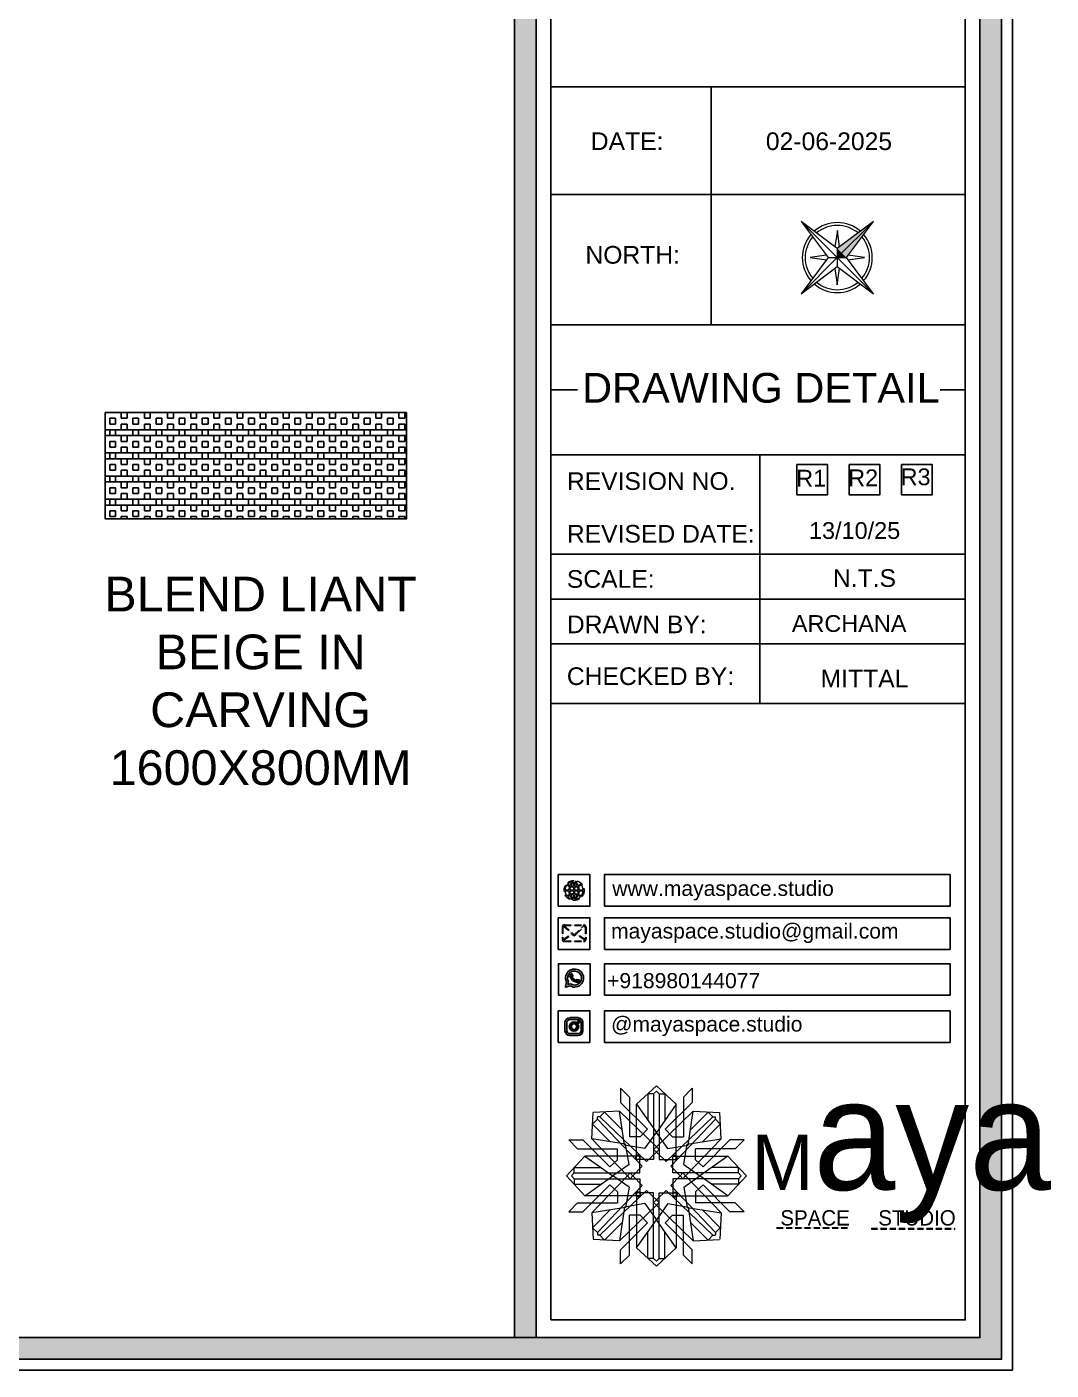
# Model space of a CAD drawing. Header units: millimetres. Extents: x 56222 to 3066687, y -650199 to -121287.
# Drawn here: x 149132.3 to 149220.8, y -182145.6 to -182029.5 of the extents above; entities that cross this region are included whole.
import ezdxf
from ezdxf.enums import TextEntityAlignment as Align

# ---------------------------------------------------------------- set-up
doc = ezdxf.new("R2010")
doc.units = ezdxf.units.MM
doc.header["$MEASUREMENT"] = 0
doc.linetypes.add('DASHEDX2', pattern=[1.5, 1, -0.5])
for name, color, linetype, lineweight in [('Dimension', 10, 'DASHEDX2', 20), ('Flooring', 253, 'Continuous', 30), ('LABALLING', 1, 'Continuous', 25), ('NAME PLATE', 7, 'Continuous', 25), ('title block', 7, 'Continuous', 9)]:
    doc.layers.add(name, color=color, linetype=linetype, lineweight=lineweight)
doc.layers.add('hatch', color=253, linetype='Continuous', lineweight=0, transparency=0.4)
doc.styles.add('Arial', font='arial.ttf')
doc.styles.get("Standard").update_dxf_attribs({"font": 'arial.ttf', "height": 6})

# ---------------------------------------------------------------- blocks, each defined once
blk = doc.blocks.new('FSFSF')
at = {"color": 42, "lineweight": 5, "true_color": 0xe0ac11}
for p, q in [((28603.86, 139.69), (28608.58, 144.08)), ((28613.31, 139.69), (28608.58, 144.08)), ((28600.03, 143.51), (28600.03, 140.16)), ((28602.15, 141.41), (28600.03, 143.51)), ((28602.15, 141.41), (28602.15, 131.95)), ((28607.9, 142.22), (28606.58, 142.22)), ((28606.58, 142.22), (28606.58, 135.84)), ((28607.9, 142.22), (28608.58, 142.85)), ((28607.9, 142.22), (28607.9, 126.58)), ((28609.27, 142.22), (28608.59, 142.85)), ((28609.27, 142.22), (28609.27, 126.58)), ((28609.27, 142.22), (28610.59, 142.22)), ((28610.59, 142.22), (28610.59, 135.84)), ((28615.02, 141.41), (28617.14, 143.51)), ((28615.02, 141.41), (28615.02, 131.95)), ((28617.14, 143.51), (28617.14, 140.16)), ((28593.19, 131.45), (28593.54, 137.71)), ((28599.8, 138.06), (28593.54, 137.71)), ((28596.24, 137.86), (28595.12, 136.69)), ((28596.24, 137.86), (28600.47, 133.65)), ((28601.03, 130), (28599.8, 138.06)), ((28599.8, 138.05), (28608.58, 129.56)), ((28606.47, 133.76), (28600.03, 140.16)), ((28603.86, 126.58), (28603.86, 139.69)), ((28603.86, 139.69), (28608.58, 133.02)), ((28613.31, 139.69), (28608.59, 133.02)), ((28617.37, 138.05), (28608.59, 129.56)), ((28610.7, 133.76), (28617.14, 140.16)), ((28613.31, 126.58), (28613.31, 139.69)), ((28616.14, 130), (28617.37, 138.06)), ((28620.93, 137.86), (28616.7, 133.65)), ((28617.37, 138.06), (28623.63, 137.71)), ((28620.93, 137.86), (28622.05, 136.69)), ((28624, 131.45), (28623.65, 137.71)), ((28593.39, 135), (28594.56, 136.12)), ((28593.39, 135), (28597.6, 130.78)), ((28595.12, 136.69), (28594.53, 136.69)), ((28594.56, 136.12), (28594.56, 136.71)), ((28605.17, 124.98), (28594.56, 136.12)), ((28606.27, 126.08), (28595.12, 136.69)), ((28610.9, 126.08), (28622.05, 136.69)), ((28612.02, 124.98), (28622.62, 136.12)), ((28623.8, 135), (28619.59, 130.78)), ((28622.05, 136.69), (28622.64, 136.69)), ((28622.62, 136.12), (28622.62, 136.71)), ((28623.8, 135), (28622.62, 136.12)), ((28587.73, 131.22), (28591.08, 131.22)), ((28589.84, 129.1), (28587.73, 131.22)), ((28597.49, 124.78), (28591.08, 131.22)), ((28593.19, 131.45), (28601.69, 122.67)), ((28601.25, 130.22), (28593.19, 131.45)), ((28604.75, 131.95), (28602.15, 131.95)), ((28606.47, 133.76), (28604.75, 131.95)), ((28605.86, 129.18), (28608.58, 133.02)), ((28611.31, 129.18), (28608.59, 133.02)), ((28610.7, 133.76), (28612.42, 131.95)), ((28612.42, 131.95), (28615.02, 131.95)), ((28623.99, 131.45), (28615.5, 122.67)), ((28615.94, 130.22), (28624, 131.45)), ((28619.7, 124.78), (28626.1, 131.22)), ((28629.45, 131.22), (28626.1, 131.22)), ((28627.34, 129.1), (28629.45, 131.22)), ((28589.84, 129.1), (28599.29, 129.1)), ((28599.29, 126.5), (28599.29, 129.1)), ((28605.86, 129.18), (28601.03, 130)), ((28602.07, 125.39), (28601.25, 130.22)), ((28606.27, 126.08), (28608.58, 128.27)), ((28607.9, 128.92), (28608.58, 129.56)), ((28607.9, 128.92), (28608.58, 128.27)), ((28609.27, 128.92), (28608.59, 129.56)), ((28609.27, 128.92), (28608.59, 128.27)), ((28610.9, 126.08), (28608.59, 128.27)), ((28611.31, 129.18), (28616.14, 130)), ((28615.12, 125.39), (28615.94, 130.22)), ((28627.34, 129.1), (28617.89, 129.1)), ((28617.89, 126.5), (28617.89, 129.1)), ((28591.56, 127.39), (28587.17, 122.66)), ((28604.66, 127.39), (28591.56, 127.39)), ((28591.56, 127.39), (28598.23, 122.67)), ((28597.49, 124.78), (28599.29, 126.5)), ((28602.07, 125.39), (28598.23, 122.67)), ((28605.17, 124.98), (28602.97, 122.67)), ((28603.68, 126.54), (28603.68, 127.39)), ((28604.66, 126.54), (28603.68, 126.54)), ((28604.71, 127.57), (28603.86, 127.57)), ((28607.9, 126.58), (28603.86, 126.58)), ((28604.66, 123.35), (28604.66, 127.39)), ((28604.7, 126.58), (28604.71, 127.57)), ((28609.27, 126.58), (28613.31, 126.58)), ((28612.02, 124.98), (28614.21, 122.67)), ((28612.46, 126.58), (28612.46, 127.57)), ((28612.46, 127.57), (28613.31, 127.57)), ((28612.52, 123.35), (28612.52, 127.39)), ((28612.52, 127.39), (28625.63, 127.39)), ((28612.52, 126.54), (28613.51, 126.54)), ((28613.51, 126.54), (28613.51, 127.39)), ((28615.12, 125.39), (28618.96, 122.67)), ((28619.7, 124.78), (28617.89, 126.5)), ((28625.63, 127.39), (28618.96, 122.67)), ((28625.63, 127.39), (28630.02, 122.66)), ((28591.56, 117.94), (28587.17, 122.66)), ((28589.03, 123.35), (28588.4, 122.67)), ((28589.03, 121.98), (28588.4, 122.65)), ((28589.03, 123.35), (28589.03, 124.67)), ((28589.03, 124.67), (28595.4, 124.67)), ((28589.03, 123.35), (28604.66, 123.35)), ((28589.03, 121.98), (28604.66, 121.98)), ((28589.03, 121.98), (28589.03, 120.66)), ((28591.56, 117.94), (28598.23, 122.65)), ((28593.19, 113.88), (28601.69, 122.65)), ((28602.07, 119.94), (28598.23, 122.65)), ((28602.33, 123.35), (28601.69, 122.67)), ((28602.33, 121.98), (28601.69, 122.65)), ((28602.33, 123.35), (28602.97, 122.67)), ((28602.33, 121.98), (28602.97, 122.65)), ((28605.17, 120.35), (28602.97, 122.65)), ((28604.66, 121.98), (28604.66, 117.94)), ((28612.02, 120.35), (28614.21, 122.65)), ((28628.16, 123.35), (28612.52, 123.35)), ((28612.52, 121.98), (28612.52, 117.94)), ((28628.16, 121.98), (28612.52, 121.98)), ((28614.85, 123.35), (28614.21, 122.67)), ((28614.85, 121.98), (28614.21, 122.65)), ((28614.85, 123.35), (28615.5, 122.67)), ((28614.85, 121.98), (28615.5, 122.65)), ((28615.12, 119.94), (28618.96, 122.65)), ((28623.99, 113.88), (28615.5, 122.65)), ((28625.63, 117.94), (28618.96, 122.65)), ((28628.16, 124.67), (28621.78, 124.67)), ((28625.63, 117.94), (28630.02, 122.66)), ((28628.16, 123.35), (28628.16, 124.67)), ((28628.16, 123.35), (28628.78, 122.67)), ((28628.16, 121.98), (28628.78, 122.65)), ((28628.16, 121.98), (28628.16, 120.66)), ((28589.03, 120.66), (28595.4, 120.66)), ((28597.49, 120.54), (28591.08, 114.11)), ((28605.17, 120.35), (28594.56, 109.2)), ((28606.27, 119.15), (28595.12, 108.54)), ((28597.49, 120.54), (28599.29, 118.83)), ((28599.29, 118.83), (28599.29, 116.23)), ((28602.07, 119.94), (28601.25, 115.1)), ((28604.66, 118.78), (28603.68, 118.78)), ((28603.68, 118.78), (28603.68, 117.94)), ((28607.9, 118.65), (28603.86, 118.65)), ((28603.86, 118.65), (28603.86, 105.54)), ((28604.7, 118.65), (28604.71, 117.66)), ((28606.27, 119.15), (28608.58, 116.96)), ((28607.9, 103.01), (28607.9, 118.65)), ((28610.9, 119.15), (28608.59, 116.96)), ((28609.27, 118.65), (28613.31, 118.65)), ((28609.27, 103.01), (28609.27, 118.65)), ((28610.9, 119.15), (28622.05, 108.54)), ((28612.02, 120.35), (28622.62, 109.2)), ((28612.46, 118.65), (28612.46, 117.66)), ((28612.52, 118.78), (28613.51, 118.78)), ((28613.31, 118.65), (28613.31, 105.54)), ((28613.51, 118.78), (28613.51, 117.94)), ((28615.12, 119.94), (28615.94, 115.1)), ((28619.7, 120.54), (28617.89, 118.83)), ((28617.89, 118.83), (28617.89, 116.23)), ((28619.7, 120.54), (28626.1, 114.11)), ((28628.16, 120.66), (28621.78, 120.66)), ((28589.84, 116.23), (28587.73, 114.11)), ((28589.84, 116.23), (28599.29, 116.23)), ((28604.66, 117.94), (28591.56, 117.94)), ((28599.8, 107.17), (28608.58, 115.67)), ((28601.03, 115.23), (28599.8, 107.17)), ((28605.86, 116.05), (28601.03, 115.23)), ((28604.71, 117.66), (28603.86, 117.66)), ((28605.86, 116.05), (28608.58, 112.21)), ((28607.9, 116.31), (28608.58, 116.96)), ((28607.9, 116.31), (28608.58, 115.67)), ((28609.27, 116.31), (28608.59, 116.96)), ((28609.27, 116.31), (28608.59, 115.67)), ((28611.31, 116.05), (28608.59, 112.21)), ((28617.37, 107.17), (28608.59, 115.67)), ((28611.31, 116.05), (28616.14, 115.23)), ((28612.46, 117.66), (28613.31, 117.66)), ((28612.52, 117.94), (28625.63, 117.94)), ((28616.14, 115.23), (28617.37, 107.17)), ((28627.34, 116.23), (28617.89, 116.23)), ((28627.34, 116.23), (28629.45, 114.11)), ((28587.73, 114.11), (28591.08, 114.11)), ((28601.25, 115.1), (28593.19, 113.87)), ((28593.19, 113.87), (28593.54, 107.62)), ((28593.39, 110.32), (28597.6, 114.55)), ((28602.15, 103.82), (28602.15, 113.27)), ((28604.75, 113.27), (28602.15, 113.27)), ((28603.86, 105.54), (28608.58, 112.21)), ((28606.47, 111.47), (28604.75, 113.27)), ((28613.31, 105.54), (28608.59, 112.21)), ((28610.7, 111.47), (28612.42, 113.27)), ((28612.42, 113.27), (28615.02, 113.27)), ((28615.02, 103.82), (28615.02, 113.27)), ((28615.94, 115.1), (28624, 113.87)), ((28623.8, 110.32), (28619.59, 114.55)), ((28624, 113.87), (28623.65, 107.62)), ((28629.45, 114.11), (28626.1, 114.11)), ((28593.39, 110.32), (28594.56, 109.2)), ((28594.56, 109.2), (28594.56, 108.61)), ((28596.24, 107.37), (28600.47, 111.58)), ((28606.47, 111.47), (28600.03, 105.07)), ((28606.58, 103.01), (28606.58, 109.38)), ((28610.59, 103.01), (28610.59, 109.38)), ((28610.7, 111.47), (28617.14, 105.07)), ((28620.93, 107.37), (28616.7, 111.58)), ((28623.8, 110.32), (28622.62, 109.2)), ((28622.62, 109.2), (28622.62, 108.61)), ((28599.8, 107.17), (28593.54, 107.52)), ((28595.12, 108.54), (28594.53, 108.54)), ((28596.24, 107.37), (28595.12, 108.54)), ((28603.86, 105.54), (28608.58, 101.15)), ((28613.31, 105.54), (28608.58, 101.15)), ((28617.37, 107.17), (28623.63, 107.52)), ((28620.93, 107.37), (28622.05, 108.54)), ((28622.05, 108.54), (28622.64, 108.54)), ((28600.03, 101.71), (28600.03, 105.07)), ((28602.15, 103.82), (28600.03, 101.71)), ((28607.9, 103.01), (28606.58, 103.01)), ((28607.9, 103.01), (28608.58, 102.38)), ((28609.27, 103.01), (28608.59, 102.38)), ((28609.27, 103.01), (28610.59, 103.01)), ((28615.02, 103.82), (28617.14, 101.71)), ((28617.14, 101.71), (28617.14, 105.07))]:
    blk.add_line(p, q, dxfattribs=at)
blk = doc.blocks.new('hgwg')
at = {"layer": 'Dimension', "true_color": 0xd39e00}
h = blk.add_hatch(color=42, dxfattribs=at)
h.dxf.hatch_style = 1
h.paths.add_polyline_path([(27505.71, 45.05), (27494.27, 45.05), (27494.27, 44.9), (27505.71, 44.9)])
h = blk.add_hatch(color=42, dxfattribs=at)
h.dxf.hatch_style = 1
h.paths.add_polyline_path([(27523.3, 44.9), (27509.68, 44.9), (27509.68, 44.75), (27523.3, 44.75)])
at = {"layer": 'Dimension', "color": 42, "true_color": 0xd39e00}
for p, q in [((27494.27, 45.05), (27505.71, 45.05)), ((27494.27, 44.9), (27494.27, 45.05)), ((27494.27, 44.9), (27505.71, 44.9)), ((27505.71, 45.05), (27505.71, 44.9)), ((27509.68, 44.9), (27523.3, 44.9)), ((27509.68, 44.9), (27509.68, 44.75)), ((27509.68, 44.75), (27523.3, 44.75)), ((27523.3, 44.75), (27523.3, 44.9))]:
    blk.add_line(p, q, dxfattribs=at)
at = {"layer": 'Dimension', "color": 42, "true_color": 0xd39e00, "attachment_point": 1}
for s, width, insert, char_height in [('{\\fCinzel|b0|i0|c0|p2;\\H1.5x;M\\fAmsterdam One|b0|i0|c0|p2;\\H2x;aya}', 85.3277, (27490.17, 69.17), 6), ('{\\fCinzel|b0|i0|c0|p2;SPACE     STUDIO}', 66.129, (27494.83, 47.86), 2.5)]:
    blk.add_mtext_dynamic_manual_height_columns(s, width=width, gutter_width=30, heights=[0], dxfattribs=dict(at, insert=insert, char_height=char_height))
blk = doc.blocks.new('QEGW4TG')
at = {"layer": 'Dimension', "true_color": 0x000000}
h = blk.add_hatch(color=18, dxfattribs=at)
h.dxf.hatch_style = 1
h.paths.add_polyline_path([(2.69, 1.93, 0.170513), (2.95, 1.97, 0.190337), (3.11, 2.18, 0.316231), (3.07, 2.28), (2.79, 2.37, 0.273721), (2.69, 2.34, 0.040749), (2.63, 2.27, -0.441282), (2.53, 2.25, -0.11828), (2.06, 2.64, -0.441282), (2.07, 2.74, 0.040749), (2.13, 2.81, 0.290083), (2.14, 2.92), (2.01, 3.18, 0.316231), (1.91, 3.2, 0.190337), (1.73, 3, 0.170513), (1.72, 2.74, 0.252784)], flags=0)
h.paths.add_polyline_path([(1.19, 1.98), (1.03, 1.3, 0.550912), (1.11, 1.23), (1.75, 1.39, 6.344125)])
h.paths.add_polyline_path([(1.81, 1.7), (1.4, 1.6), (1.5, 2.03, -9.071339)], flags=16)
h.paths.add_polyline_path([(3.11, 2.16, -0.17811), (2.95, 1.97, -0.170513), (2.69, 1.93, -0.252784), (1.72, 2.74, -0.170513), (1.73, 3, -0.17811), (1.89, 3.19, -0.370089), (2.01, 3.18), (2.14, 2.92, -0.307185), (2.13, 2.8, -0.041087), (2.06, 2.73, 0.321676), (2.05, 2.65, 0.126524), (2.55, 2.24, 0.312216), (2.62, 2.26, -0.041087), (2.68, 2.34, -0.290673), (2.79, 2.37), (3.07, 2.28, -0.370089)], flags=0)
h = blk.add_hatch(color=18, dxfattribs=at)
h.dxf.hatch_style = 1
h.paths.add_polyline_path([(2.79, 2.37, 0.273721), (2.69, 2.34, 0.040749), (2.63, 2.27, -0.441282), (2.53, 2.25, -0.11828), (2.06, 2.64, -0.441282), (2.07, 2.74, 0.040749), (2.13, 2.81, 0.290083), (2.14, 2.92), (2.01, 3.18, 0.316231), (1.91, 3.2, 0.190337), (1.73, 3, 0.170513), (1.72, 2.74, 0.252784), (2.69, 1.93, 0.170513), (2.95, 1.97, 0.190337), (3.11, 2.18, 0.316231), (3.07, 2.28)])
for p, q in [((1.5, 2.03), (1.4, 1.6)), ((2.01, 3.18), (2.14, 2.92)), ((3.07, 2.28), (2.8, 2.36)), ((1.19, 1.98), (1.03, 1.3)), ((1.1, 1.23), (1.75, 1.39)), ((1.4, 1.6), (1.81, 1.7))]:
    blk.add_line(p, q)
blk.add_lwpolyline([(0, 0), (4.68, 0), (4.68, 4.68), (0, 4.68)], close=True)
for centre, radius, start, end in [((2.39, 2.56), 1.34, 241.4727, 205.6422), ((2.39, 2.56), 1.04, 235.9962, 210.8333), ((2.09, 2.87), 0.39, 159.7007, 198.4072), ((2.96, 3.23), 1.33, 201.4218, 258.1669), ((2.07, 2.87), 0.364, 118.9685, 159.3648), ((1.94, 3.12), 0.0896, 41.8985, 123.1344), ((2.11, 2.68), 0.066, 135.9932, 224.8892), ((1.67, 3.16), 0.586, 312.4617, 321.8728), ((3.12, 3.42), 1.31, 216.5455, 243.5279), ((2.05, 2.87), 0.104, 320.3924, 28.6971), ((2.57, 2.3), 0.066, 234.2482, 323.1441), ((3.11, 1.94), 0.586, 137.2645, 146.6756), ((2.76, 2.27), 0.104, 70.4402, 138.745), ((2.76, 2.29), 0.364, 299.7725, 340.1688), ((3.03, 2.2), 0.0896, 336.0029, 57.2388), ((1.09, 1.29), 0.0598, 164.8483, 282.1458), ((2.75, 2.31), 0.39, 260.7301, 299.4366)]:
    blk.add_arc(centre, radius, start, end)
blk = doc.blocks.new('ASGERG')
at = {"layer": 'Dimension', "true_color": 0x000000}
h = blk.add_hatch(color=18, dxfattribs=at)
h.dxf.hatch_style = 1
h.paths.add_polyline_path([(0.99, 1.7, 0.353872), (1.69, 1.03), (2.96, 1.03, 0.353872), (3.66, 1.7), (3.66, 2.99, 0.353872), (2.96, 3.67), (1.69, 3.67, 0.353872), (0.99, 2.99)])
h.paths.add_polyline_path([(1.27, 2.97, -0.353872), (1.72, 3.4), (2.94, 3.4, -0.353872), (3.38, 2.97), (3.38, 1.72, -0.353872), (2.94, 1.3), (1.72, 1.3, -0.353872), (1.27, 1.72)], flags=16)
h.paths.add_polyline_path([(3.02, 2.35, -1), (1.64, 2.35, -1)], flags=0)
h.paths.add_polyline_path([(2.74, 2.35, -1), (1.92, 2.35, -1)], flags=0)
h.paths.add_polyline_path([(2.86, 3.02, -1), (3.19, 3.02, -1)], flags=0)
h.paths.add_polyline_path([(1.64, 2.35, 1), (3.02, 2.35, 1)], flags=0)
h = blk.add_hatch(color=18, dxfattribs=at)
h.dxf.hatch_style = 1
h.paths.add_polyline_path([(1.64, 2.35, 1), (3.02, 2.35, 1)])
h.paths.add_polyline_path([(2.74, 2.35, -1), (1.92, 2.35, -1)], flags=16)
h = blk.add_hatch(color=18, dxfattribs=at)
h.dxf.hatch_style = 1
h.paths.add_polyline_path([(3.19, 3.02, 1), (2.86, 3.02, 1)])
for p, q in [((0.99, 2.99), (0.99, 1.7)), ((1.27, 2.97), (1.27, 1.72)), ((1.69, 3.67), (2.96, 3.67)), ((2.94, 3.4), (1.72, 3.4)), ((3.38, 2.97), (3.38, 1.72)), ((3.66, 2.99), (3.66, 1.7)), ((1.69, 1.03), (2.96, 1.03)), ((2.94, 1.3), (1.72, 1.3))]:
    blk.add_line(p, q)
blk.add_lwpolyline([(0, 0), (4.68, 0), (4.68, 4.68), (0, 4.68)], close=True)
for centre, radius in [((2.33, 2.35), 0.694), ((2.33, 2.35), 0.414), ((3.02, 3.02), 0.168)]:
    blk.add_circle(centre, radius)
for centre, radius, start, end in [((1.76, 2.89), 0.778, 94.8631, 172.8127), ((1.76, 2.91), 0.491, 94.8631, 172.8127), ((2.9, 2.91), 0.491, 7.1873, 85.1369), ((2.89, 2.89), 0.778, 7.1873, 85.1369), ((1.76, 1.8), 0.778, 187.1873, 265.1369), ((1.76, 1.78), 0.491, 187.1873, 265.1369), ((2.9, 1.78), 0.491, 274.8631, 352.8127), ((2.89, 1.8), 0.778, 274.8631, 352.8127)]:
    blk.add_arc(centre, radius, start, end)
blk = doc.blocks.new('ETYETE')
at = {"layer": 'Dimension', "true_color": 0x000000}
h = blk.add_hatch(color=18, dxfattribs=at)
h.dxf.hatch_style = 1
h.paths.add_polyline_path([(3.76, 1.14, 0.414214), (4.12, 1.5), (4.12, 3.29, 0.414214), (3.76, 3.65), (0.92, 3.65, 0.414214), (0.56, 3.29), (0.56, 1.5, 0.414214), (0.92, 1.14)])
h.paths.add_polyline_path([(2.61, 2.22), (3.92, 1.34, -0.198912), (3.76, 1.28), (0.92, 1.28, -0.198912), (0.76, 1.34), (2.08, 2.22), (2.34, 1.98)], flags=16)
h.paths.add_polyline_path([(2.34, 2.16), (0.89, 3.51, -0.028783), (0.92, 3.52), (3.76, 3.52, -0.028783), (3.79, 3.51)], flags=16)
h.paths.add_polyline_path([(2.71, 2.32), (3.92, 3.45, -0.202482), (3.99, 3.29), (3.99, 1.5, -0.043076), (3.98, 1.46)], flags=16)
h.paths.add_polyline_path([(1.98, 2.32), (0.7, 1.46, -0.043076), (0.7, 1.5), (0.7, 3.29, -0.202482), (0.76, 3.45)], flags=16)
blk.add_lwpolyline([(0, 0), (4.68, 0), (4.68, 4.68), (0, 4.68)], close=True)
at = {"layer": 'Dimension', "color": 18, "true_color": 0x000000}
for p, q in [((0.56, 3.29), (0.56, 1.5)), ((0.7, 3.29), (0.7, 1.5)), ((0.7, 1.46), (1.98, 2.32)), ((0.76, 3.45), (1.98, 2.32)), ((0.76, 1.34), (2.08, 2.22)), ((0.89, 3.51), (2.34, 2.16)), ((0.92, 3.65), (3.76, 3.65)), ((0.92, 3.52), (3.76, 3.52)), ((2.08, 2.22), (2.34, 1.98)), ((2.34, 2.16), (3.79, 3.51)), ((2.34, 1.98), (2.61, 2.22)), ((3.92, 1.34), (2.61, 2.22)), ((2.71, 2.32), (3.92, 3.45)), ((3.98, 1.46), (2.71, 2.32)), ((3.99, 3.29), (3.99, 1.5)), ((4.12, 3.29), (4.12, 1.5)), ((0.92, 1.28), (3.76, 1.28)), ((0.92, 1.14), (3.76, 1.14))]:
    blk.add_line(p, q, dxfattribs=at)
for centre, radius, start, end in [((0.92, 3.29), 0.358, 90, 180), ((0.92, 3.29), 0.224, 134.2136, 180), ((0.92, 3.29), 0.224, 90, 96.5948), ((3.76, 3.29), 0.358, 0, 90), ((3.76, 3.29), 0.224, 83.4052, 90), ((3.76, 3.29), 0.224, 0, 45.7864), ((0.92, 1.5), 0.358, 180, 270), ((0.92, 1.5), 0.224, 180, 189.8662), ((0.92, 1.5), 0.224, 225, 270), ((3.76, 1.5), 0.358, 270, 0), ((3.76, 1.5), 0.224, 270, 315), ((3.76, 1.5), 0.224, 350.1338, 0)]:
    blk.add_arc(centre, radius, start, end, dxfattribs=at)
blk = doc.blocks.new('DTGWEGEARG')
at = {"layer": 'Dimension', "true_color": 0x000000}
h = blk.add_hatch(color=18, dxfattribs=at)
h.dxf.hatch_style = 1
h.paths.add_polyline_path([(3.83, 2.34, 1), (0.85, 2.34, 1)])
h.paths.add_polyline_path([(2.51, 1.01, 0.105795), (2.96, 1.58, -0.055205), (3.3, 1.41, -0.169822)], flags=16)
h.paths.add_polyline_path([(2.41, 1.12), (2.41, 1.69, -0.058279), (2.81, 1.63, -0.103353)], flags=16)
h.paths.add_polyline_path([(2.26, 1.13, -0.101741), (1.87, 1.63, -0.057171), (2.26, 1.69)], flags=16)
h.paths.add_polyline_path([(2.17, 1.01, -0.169822), (1.38, 1.41, -0.055205), (1.72, 1.58, 0.105795)], flags=16)
h.paths.add_polyline_path([(3.02, 1.72, 0.081336), (3.13, 2.27), (3.68, 2.27, -0.152069), (3.4, 1.52, 0.05687)], flags=16)
h.paths.add_polyline_path([(2.87, 1.77, 0.061945), (2.41, 1.84), (2.41, 2.27), (2.98, 2.27, -0.081344)], flags=16)
h.paths.add_polyline_path([(2.26, 1.84, 0.060923), (1.8, 1.77, -0.081344), (1.7, 2.27), (2.26, 2.27)], flags=16)
h.paths.add_polyline_path([(1.66, 1.72, 0.05687), (1.28, 1.52, -0.152069), (1, 2.27), (1.55, 2.27, 0.081336)], flags=16)
h.paths.add_polyline_path([(2.41, 2.42), (2.41, 2.83, 0.061945), (2.87, 2.91, -0.080009), (2.98, 2.42)], flags=16)
h.paths.add_polyline_path([(3.13, 2.42, 0.080116), (3.02, 2.96, 0.05687), (3.4, 3.16, 0.028258), (3.3, 3.27, -0.055205), (2.96, 3.1, 0.105795), (2.51, 3.67, -0.36029), (3.68, 2.42)], flags=16)
h.paths.add_polyline_path([(2.26, 2.42), (1.7, 2.42, -0.080009), (1.8, 2.91, 0.060923), (2.26, 2.84)], flags=16)
h.paths.add_polyline_path([(1.55, 2.42), (1, 2.42, -0.150466), (1.28, 3.16, 0.05687), (1.66, 2.96, 0.080116)], flags=16)
h.paths.add_polyline_path([(2.41, 2.98), (2.41, 3.56, -0.103353), (2.81, 3.05, -0.058279)], flags=16)
h.paths.add_polyline_path([(2.26, 2.99, -0.057171), (1.87, 3.05, -0.101741), (2.26, 3.55)], flags=16)
h.paths.add_polyline_path([(1.72, 3.1, -0.055205), (1.38, 3.27, -0.169822), (2.17, 3.67, 0.105795)], flags=16)
blk.add_lwpolyline([(0, 0), (4.68, 0), (4.68, 4.68), (0, 4.68)], close=True)
at = {"layer": 'Dimension', "color": 18, "true_color": 0x000000}
for p, q in [((1, 2.42), (1.55, 2.42)), ((1, 2.27), (1.55, 2.27)), ((1.7, 2.42), (2.26, 2.42)), ((1.7, 2.27), (2.26, 2.27)), ((2.26, 3.55), (2.26, 2.99)), ((2.26, 2.84), (2.26, 2.42)), ((2.26, 2.27), (2.26, 1.84)), ((2.41, 3.56), (2.41, 2.98)), ((2.41, 2.83), (2.41, 2.42)), ((2.41, 2.42), (2.98, 2.42)), ((2.41, 2.27), (2.98, 2.27)), ((2.41, 2.27), (2.41, 1.84)), ((3.13, 2.42), (3.68, 2.42)), ((3.13, 2.27), (3.68, 2.27)), ((2.26, 1.69), (2.26, 1.13)), ((2.41, 1.69), (2.41, 1.12))]:
    blk.add_line(p, q, dxfattribs=at)
blk.add_circle((2.34, 2.34), 1.49, dxfattribs=at)
for centre, radius, start, end in [((2.34, 2.34), 1.34, 142.3819, 176.6093), ((2.34, 2.34), 1.34, 183.0315, 217.6181), ((2.34, 4.74), 1.9, 236.1399, 249.1595), ((2.34, 2.34), 1.34, 97.3549, 135.9073), ((2.34, 4.74), 1.75, 236.7417, 249.3811), ((3.28, 2.34), 1.73, 159.0567, 177.3789), ((3.28, 2.34), 1.73, 182.3435, 200.9433), ((3.28, 2.34), 1.58, 158.8325, 177.1302), ((3.28, 2.34), 1.58, 182.5658, 201.1675), ((3.28, 2.34), 1.73, 129.9301, 154.0867), ((2.34, 4.74), 1.9, 253.6799, 267.6253), ((3.28, 2.34), 1.58, 130.1073, 153.3446), ((2.34, 4.74), 1.75, 254.3336, 267.422), ((1.4, 2.34), 1.58, 26.6554, 50.2584), ((2.34, 4.74), 1.75, 272.3248, 285.6664), ((2.34, 4.74), 1.9, 272.1415, 286.3201), ((2.34, 2.34), 1.34, 3.3907, 82.6451), ((1.4, 2.34), 1.73, 25.9133, 50.0699), ((1.4, 2.34), 1.58, 2.8698, 21.1675), ((1.4, 2.34), 1.58, 338.8325, 357.4342), ((2.34, 4.74), 1.75, 290.6189, 303.2583), ((2.34, 4.74), 1.9, 290.8405, 303.8601), ((1.4, 2.34), 1.73, 2.6211, 20.9433), ((1.4, 2.34), 1.73, 339.0567, 357.6565), ((2.34, 2.34), 1.34, 322.3819, 356.9685), ((2.34, -0.06), 1.9, 110.8405, 123.8601), ((2.34, -0.06), 1.75, 110.6189, 123.2583), ((2.34, 2.34), 1.34, 224.0927, 262.6451), ((3.28, 2.34), 1.73, 205.9133, 230.0699), ((2.34, -0.06), 1.9, 92.3747, 106.3201), ((2.34, -0.06), 1.75, 92.578, 105.6664), ((3.28, 2.34), 1.58, 206.6554, 229.8927), ((2.34, -0.06), 1.9, 73.6799, 87.8585), ((2.34, -0.06), 1.75, 74.3336, 87.6752), ((1.4, 2.34), 1.58, 309.7416, 333.3446), ((1.4, 2.34), 1.73, 309.9301, 334.0867), ((2.34, 2.34), 1.34, 277.3549, 315.9073), ((2.34, -0.06), 1.75, 56.7417, 69.3811), ((2.34, -0.06), 1.9, 56.1399, 69.1595)]:
    blk.add_arc(centre, radius, start, end, dxfattribs=at)
blk = doc.blocks.new('4t')
at = {"transparency": 33554607}
h = blk.add_hatch(color=1, dxfattribs=at)
h.dxf.hatch_style = 1
h.paths.add_polyline_path([(45531.33, -35822.29), (45529.23, -35821.83), (45528.09, -35837.01)])
h = blk.add_hatch(color=1, dxfattribs=at)
h.dxf.hatch_style = 1
h.paths.add_polyline_path([(45533.44, -35822.75), (45531.33, -35822.29), (45528.09, -35837.01)])
h = blk.add_hatch(color=1, dxfattribs=at)
h.dxf.hatch_style = 1
h.paths.add_polyline_path([(45531.8, -35820.19), (45529.23, -35821.83), (45531.33, -35822.29)])
h = blk.add_hatch(color=1, dxfattribs=at)
h.dxf.hatch_style = 1
h.paths.add_polyline_path([(45531.8, -35820.19), (45531.33, -35822.29), (45533.44, -35822.75)])
at = {"layer": 'title block', "color": 7, "lineweight": 9}
for p, q in [((45535.51, -35803.37), (45530.16, -35817.62)), ((45535.51, -35803.37), (45531.8, -35820.19)), ((45534.36, -35818.55), (45535.51, -35803.37)), ((45530.5, -35816.7), (45526.88, -35812.49)), ((45526.88, -35812.49), (45529.18, -35817.55)), ((45530.16, -35817.62), (45514.98, -35816.48)), ((45514.98, -35816.48), (45529.23, -35821.83)), ((45514.98, -35816.48), (45531.8, -35820.19)), ((45531.8, -35820.19), (45530.16, -35817.62)), ((45534.36, -35818.55), (45531.8, -35820.19)), ((45548.62, -35823.9), (45534.36, -35818.55)), ((45539.5, -35815.27), (45534.44, -35817.57)), ((45535.28, -35818.89), (45539.5, -35815.27)), ((45528.31, -35821.48), (45524.1, -35825.11)), ((45524.1, -35825.11), (45529.16, -35822.81)), ((45531.8, -35820.19), (45528.09, -35837.01)), ((45529.23, -35821.83), (45528.09, -35837.01)), ((45528.09, -35837.01), (45533.44, -35822.75)), ((45531.8, -35820.19), (45529.23, -35821.83)), ((45533.44, -35822.75), (45531.8, -35820.19)), ((45531.8, -35820.19), (45548.62, -35823.9)), ((45533.44, -35822.75), (45548.62, -35823.9)), ((45536.71, -35827.89), (45534.42, -35822.83)), ((45533.09, -35823.67), (45536.71, -35827.89))]:
    blk.add_line(p, q, dxfattribs=at)
for radius, start, end in [(11.79, 81.36, 163.7665), (10.83, 82.4286, 162.6979), (11.79, 351.36, 73.7665), (10.83, 352.4286, 72.6979), (11.79, 171.36, 253.7665), (10.83, 172.4286, 252.6979), (11.79, 261.36, 343.7665), (10.83, 262.4286, 342.6979)]:
    blk.add_arc((45531.8, -35820.19), radius, start, end, dxfattribs=at)

msp = doc.modelspace()

# ---------------------------------------------------------------- hatches: boundary and pattern name
at = {"layer": 'hatch', "linetype": 'Continuous', "lineweight": 25, "true_color": 0xdfc29f}
h = msp.add_hatch(dxfattribs=at)
h.set_pattern_fill('BOX', color=9, scale=2, angle=90)
h.set_pattern_definition([(180, (-273.0433, 113.2174), (-2e-16, -2), []), (180, (-273.0433, 113.7174), (-2e-16, -2), []), (90, (-273.0433, 113.2174), (-2, 1e-16), [-0.5, 0.5]), (90, (-273.5433, 113.2174), (-2, 1e-16), [-0.5, 0.5]), (90, (-274.0433, 113.2174), (-2, 1e-16), [0.5, -0.5]), (90, (-274.5433, 113.2174), (-2, 1e-16), [0.5, -0.5]), (180, (-273.0433, 114.2174), (-2e-16, -2), [0.5, -0.5]), (180, (-273.0433, 114.7174), (-2e-16, -2), [0.5, -0.5])])
h.paths.add_polyline_path([(149165.096, -182062.792), (149139.064, -182062.792), (149139.064, -182071.982), (149165.096, -182071.982)])
at = {"layer": 'NAME PLATE', "true_color": 0xd39e00}
h = msp.add_hatch(color=42, dxfattribs=at)
h.paths.add_polyline_path([(148949.945, -181956.97), (148949.945, -182144.619), (149216.539, -182144.619), (149216.539, -181956.97)])
h.paths.add_polyline_path([(148951.816, -181958.841), (149214.668, -181958.841), (149214.668, -182142.748), (148951.816, -182142.748)], flags=16)
msp.add_hatch(color=42, dxfattribs=at).paths.add_polyline_path([(149174.442, -182142.748), (149176.313, -182142.748), (149176.313, -181956.97), (149174.442, -181956.97)])

# ---------------------------------------------------------------- linework, layer by layer
at = {"layer": 'Flooring', "color": 18, "linetype": 'Continuous', "lineweight": 25, "true_color": 0x000000}
msp.add_lwpolyline([(149139.064, -182062.792), (149165.096, -182062.792), (149165.096, -182071.982), (149139.064, -182071.982)], close=True, dxfattribs=at)
at = {"layer": 'NAME PLATE', "color": 42, "true_color": 0xd39e00}
for p, q in [((149213.402, -182034.641), (149177.579, -182034.641)), ((149191.439, -182034.641), (149191.439, -182055.206)), ((149213.402, -182043.95), (149177.579, -182043.95)), ((149213.402, -182055.206), (149177.579, -182055.206)), ((149177.579, -182055.206), (149177.579, -182087.949)), ((149213.402, -182055.206), (149213.402, -182087.949)), ((149177.579, -182060.819), (149179.896, -182060.819)), ((149211.236, -182060.819), (149213.402, -182060.819)), ((149177.579, -182066.432), (149213.402, -182066.432)), ((149195.654, -182087.949), (149195.654, -182066.432)), ((149213.402, -182075.039), (149177.579, -182075.039)), ((149213.402, -182078.915), (149177.579, -182078.915)), ((149213.402, -182082.791), (149177.579, -182082.791)), ((149177.579, -182087.949), (149213.402, -182087.949))]:
    msp.add_line(p, q, dxfattribs=at)
for points in [[(148949.01, -181956.034), (149217.475, -181956.034), (149217.475, -182145.554), (148949.01, -182145.554)], [(148949.945, -181956.97), (149216.539, -181956.97), (149216.539, -182144.619), (148949.945, -182144.619)], [(149174.442, -182142.748), (149174.442, -181956.97), (149176.313, -181956.97), (149176.313, -182142.748)], [(148951.816, -181958.841), (149214.668, -181958.841), (149214.668, -182142.748), (148951.816, -182142.748)], [(149177.579, -182141.208), (149177.579, -181960.381), (149213.402, -181960.381), (149213.402, -182141.208)], [(149198.854, -182067.265), (149201.492, -182067.265), (149201.492, -182069.903), (149198.854, -182069.903)], [(149203.373, -182067.265), (149206.011, -182067.265), (149206.011, -182069.903), (149203.373, -182069.903)], [(149207.892, -182067.265), (149210.53, -182067.265), (149210.53, -182069.903), (149207.892, -182069.903)]]:
    msp.add_lwpolyline(points, close=True, dxfattribs=at)
at = {"layer": 'NAME PLATE', "color": 18, "true_color": 0x000000}
for points in [[(149182.217, -182105.458), (149212.089, -182105.458), (149212.089, -182102.728), (149182.217, -182102.728)], [(149182.217, -182109.185), (149212.089, -182109.185), (149212.089, -182106.455), (149182.217, -182106.455)], [(149182.231, -182113.159), (149212.089, -182113.159), (149212.089, -182110.429), (149182.231, -182110.429)], [(149182.217, -182117.229), (149212.089, -182117.229), (149212.089, -182114.499), (149182.217, -182114.499)]]:
    msp.add_lwpolyline(points, close=True, dxfattribs=at)

# ---------------------------------------------------------------- block references
at = {"layer": 'NAME PLATE', "xscale": 0.2565877871318384, "yscale": 0.2565877871318384, "zscale": 0.2565877871318384, "rotation": 147.4367586490667}
msp.add_blockref('4t', (154101.785, -196083.658), dxfattribs=at)
at = {"layer": 'NAME PLATE', "color": 42, "true_color": 0xd39e00}
for name, p, xscale, yscale, zscale in [('DTGWEGEARG', (149178.225, -182105.458), 0.5836324177553518, 0.5836324177553518, 0.5836324177553518), ('ETYETE', (149178.225, -182109.185), 0.5836324177553518, 0.5836324177553518, 0.5836324177553518), ('QEGW4TG', (149178.239, -182113.159), 0.5836324177553518, 0.5836324177553518, 0.5836324177553518), ('ASGERG', (149178.225, -182117.229), 0.5836324177553518, 0.5836324177553518, 0.5836324177553518), ('FSFSF', (138799.078, -182173.301), 0.3630948009742614, 0.3630948009742614, 0.3630948009742614), ('hgwg', (134628.48, -182157.089), 0.5298792189805239, 0.5298792189805239, 0.5298792189805239)]:
    msp.add_blockref(name, p, dxfattribs=dict(at, xscale=xscale, yscale=yscale, zscale=zscale))

# ---------------------------------------------------------------- texts
at = {"layer": 'LABALLING', "lineweight": 5, "ltscale": 4, "insert": (149134.056, -182076.975), "char_height": 3, "width": 36.8847, "attachment_point": 1}
msp.add_mtext('\\pxqc;BLEND LIANT BEIGE IN CARVING\\P1600X800MM', dxfattribs=at)
at = {"layer": 'NAME PLATE', "style": 'Arial'}
for s, height, p in [('02-06-2025', 1.527, (149201.624, -182040.1)), ('DATE:', 1.527, (149184.174, -182040.1)), ('NORTH:', 1.527, (149184.661, -182049.917)), ('DRAWING DETAIL', 2.56934, (149195.739, -182061.934)), ('REVISION NO.', 1.52698, (149186.256, -182069.475)), ('13/10/25', 1.4498, (149203.839, -182073.711)), ('REVISED DATE: ', 1.52698, (149187.383, -182074.028)), ('SCALE:', 1.527, (149182.761, -182077.934)), ('DRAWN BY:', 1.527, (149185.011, -182081.858)), ('ARCHANA', 1.4498, (149203.366, -182081.749)), ('CHECKED BY:', 1.52698, (149186.197, -182086.337)), ('MITTAL', 1.527, (149204.692, -182086.54))]:
    msp.add_text(s, height=height, dxfattribs=at).set_placement(p, align=Align.CENTER)
at = {"layer": 'NAME PLATE', "attachment_point": 2, "style": 'Arial'}
for s, insert, char_height, width in [('R1', (149200.088, -182067.737, 0), 1.4498, 1.99473), ('R2', (149204.577, -182067.705, 0), 1.4498, 1.99473), ('R3', (149209.11, -182067.617, 0), 1.4498, 1.99473), ('N.T.S', (149204.692, -182076.33, 0), 1.527, 2.98024)]:
    msp.add_mtext(s, dxfattribs=dict(at, insert=insert, char_height=char_height, width=width))
at = {"layer": 'NAME PLATE', "color": 18, "true_color": 0x000000, "char_height": 1.30498, "attachment_point": 1}
for s, width, gutter_width, insert in [('www.mayaspace.studio', 20.47967, 17.131, (149182.891, -182103.261, 0)), ('mayaspace.studio@gmail.com', 12.77664, 10.687, (149182.787, -182106.943, 0)), ('+918980144077', 49.82293, 10.687, (149182.449, -182111.236, 0)), ('@mayaspace.studio', 12.77664, 10.687, (149182.787, -182114.987, 0))]:
    msp.add_mtext_dynamic_manual_height_columns(s, width=width, gutter_width=gutter_width, heights=[0], dxfattribs=dict(at, insert=insert))

doc.saveas('drawing.dxf')
